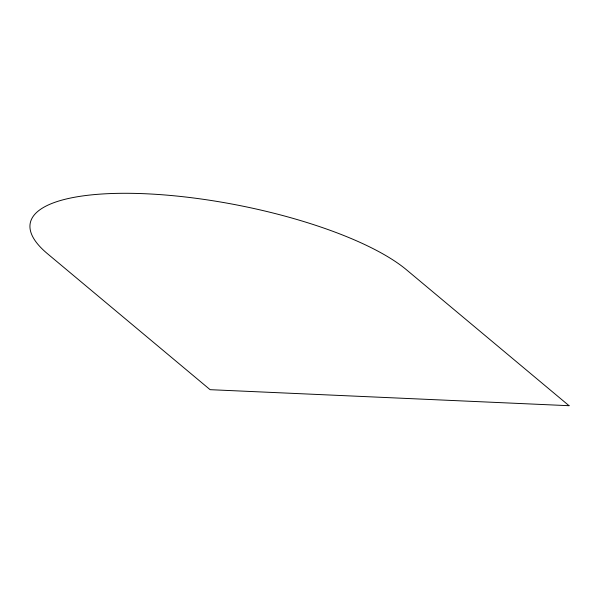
<?xml version="1.0" encoding="UTF-8"?>
<svg xmlns="http://www.w3.org/2000/svg" width="599" height="599" viewBox="0 0 599 599"><rect width="100%" height="100%" fill="white"/><g stroke="black" fill="none" stroke-linecap="round" stroke-linejoin="round"><path stroke-width="0.9" d="M569.05 405.703L210.114 389.679L47.493 253.729A200.463 57.609 11.1 0 1 145.654 193.762A200.463 57.609 11.1 0 1 406.429 269.752L569.05 405.703"/></g></svg>
